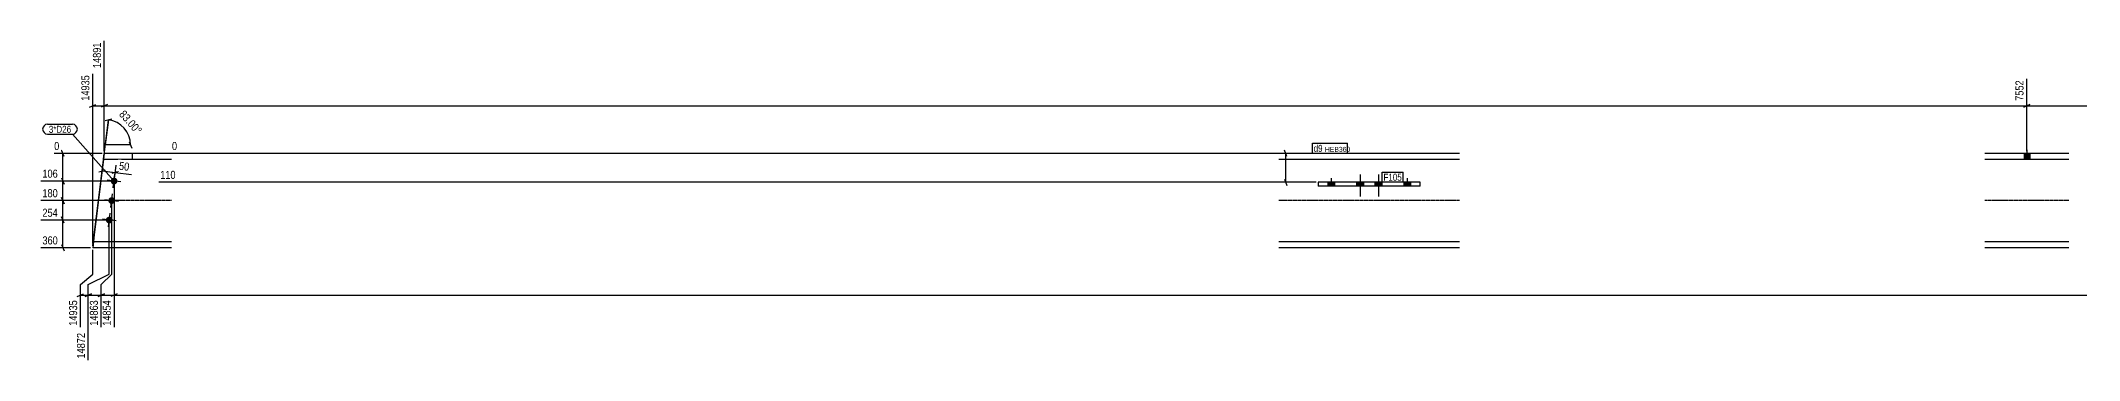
# Model space of a CAD drawing. Header units: millimetres. Extents: x 9 to 68168, y 9 to 4911.
# Drawn here: x 52823 to 60605, y 19 to 1237 of the extents above; entities that cross this region are included whole.
import ezdxf

# ---------------------------------------------------------------- set-up
doc = ezdxf.new("R2010")
doc.units = ezdxf.units.MM
doc.linetypes.add('DXK_LINE_DOT2', pattern=[3.9198, 1.9599, -1.9599])
doc.linetypes.add('DXK_LINE_DOT3', pattern=[5.9187, 2.979, -0.9799, 0.9799, -0.9799])
for name, color, linetype in [('MÅLSÆTNING', 7, 'Continuous'), ('STÅL', 7, 'Continuous'), ('TEKST', 7, 'Continuous')]:
    doc.layers.add(name, color=color, linetype=linetype)
doc.styles.add('Arial Narrow', font='ARIALN.TTF', dxfattribs={"height": 0.2})

msp = doc.modelspace()

# ---------------------------------------------------------------- hatches: boundary and pattern name
at = {"layer": 'STÅL', "linetype": 'Continuous'}
for points in [[(60415.8, 807.4), (60393.8, 807.4), (60393.8, 784.9), (60415.8, 784.9)], [(53090.2, 703.4, -1), (53116, 700.2, -1)], [(53081.1, 628.9, -1), (53106.9, 625.8, -1)], [(57762.2, 697.4), (57736.2, 697.4), (57736.2, 682.4), (57762.2, 682.4)], [(57872.2, 697.4), (57846.2, 697.4), (57846.2, 682.4), (57872.2, 682.4)], [(57942.2, 697.4), (57916.2, 697.4), (57916.2, 682.4), (57942.2, 682.4)], [(58052.2, 697.4), (58026.2, 697.4), (58026.2, 682.4), (58052.2, 682.4)], [(53071.9, 554.5, -1), (53097.7, 551.3, -1)]]:
    msp.add_hatch(color=96, dxfattribs=at).paths.add_polyline_path(points)

# ---------------------------------------------------------------- linework, layer by layer
at = {"layer": 'MÅLSÆTNING', "color": 7, "linetype": 'Continuous'}
for p, q in [((53065.7, 815.4), (53065.7, 1236)), ((53065.7, 815.4), (53065.7, 1236)), ((53021.5, 463.5), (53021.5, 1111.2)), ((60404.6, 815.4), (60404.6, 1091.7)), ((60404.6, 815.4), (60404.6, 1091.7)), ((53009.5, 983.7), (53033.5, 993.3)), ((53021.5, 988.5), (53065.7, 988.5)), ((53022.5, 455.3), (53081.4, 935.1)), ((53093.9, 938.4), (53068.9, 931.8)), ((53081.4, 935.1), (53069.7, 839.8)), ((60416.6, 993.3), (60392.6, 983.7)), ((60392.6, 983.7), (60416.6, 993.3)), ((60404.6, 988.5), (60804.8, 988.5)), ((53057.7, 807.4), (52874.5, 807.4)), ((52912.4, 795.4), (52902.8, 819.4)), ((53165.7, 839.8), (53069.7, 839.8)), ((53160.9, 851.8), (53170.5, 827.8)), ((57767.7, 807.4), (53324.1, 807.4)), ((57580.3, 795.4), (57570.7, 819.4)), ((57575.5, 697.4), (57575.5, 807.4)), ((53095.1, 701.8), (52823.8, 701.8)), ((52902.8, 713.8), (52912.4, 689.8)), ((53045, 737.3), (53070, 743.9)), ((53054.5, 715.8), (53061, 768.8)), ((53057.5, 740.6), (53107.1, 734.5)), ((53119.6, 737.8), (53094.6, 731.2)), ((53104.1, 709.7), (53110.6, 762.7)), ((57570.7, 709.4), (57580.3, 685.4)), ((53103.1, 693.8), (53103.1, 144)), ((53103.1, 693.8), (53103.1, 144)), ((57691.2, 697.4), (53273.4, 697.4)), ((53076.8, 552.9), (52823.8, 552.9)), ((52912.4, 540.9), (52902.8, 564.9)), ((52907.6, 447.4), (52907.6, 552.9)), ((53084.8, 346.8), (53084.8, 544.9)), ((53084.8, 346.8), (53084.8, 544.9)), ((53094, 346.8), (53094, 619.4)), ((53094, 346.8), (53094, 619.4)), ((53013.5, 447.4), (52823.8, 447.4)), ((52902.8, 459.4), (52912.4, 435.4)), ((53021.5, 346.8), (53021.5, 439.4)), ((52974.8, 306.8), (53021.5, 346.8)), ((53004.8, 306.8), (53084.8, 346.8)), ((53004.8, 306.8), (53084.8, 346.8)), ((53054, 306.8), (53094, 346.8)), ((53054, 306.8), (53094, 346.8)), ((53004.8, 19.2), (53004.8, 306.8)), ((53042, 262), (53066, 271.6)), ((53054, 144), (53054, 306.8)), ((53054, 266.8), (53103.1, 266.8)), ((53115.1, 271.6), (53091.1, 262)), ((53115.1, 271.6), (53091.1, 262)), ((53103.1, 266.8), (62717.7, 266.8))]:
    msp.add_line(p, q, dxfattribs=at)
msp.add_arc((53069.7, 839.8), 96, 0, 83.00018, dxfattribs=at)
at = {"layer": 'STÅL', "color": 2, "linetype": 'Continuous'}
for p, q in [((53062.9, 784.9), (53027.6, 496.9)), ((53062.9, 784.9), (53065.7, 807.4)), ((53062.9, 784.9), (53322.9, 784.9)), ((53322.9, 807.4), (53065.7, 807.4)), ((53172.9, 784.9), (53172.9, 807.4)), ((58239.2, 807.4), (57549.2, 807.4)), ((57549.2, 784.9), (58239.2, 784.9)), ((60565.3, 807.4), (60243.8, 807.4)), ((60243.8, 784.9), (60565.3, 784.9)), ((57699.2, 697.4), (57699.2, 682.4)), ((58089.2, 697.4), (57699.2, 697.4)), ((58089.2, 682.4), (57699.2, 682.4)), ((58089.2, 682.4), (58089.2, 697.4)), ((53027.6, 496.9), (53021.5, 447.4)), ((53322.9, 469.9), (53024.3, 469.9)), ((58239.2, 469.9), (57549.2, 469.9)), ((60565.3, 469.9), (60243.8, 469.9)), ((53322.9, 447.4), (53021.5, 447.4)), ((58239.2, 447.4), (57549.2, 447.4)), ((60565.3, 447.4), (60243.8, 447.4))]:
    msp.add_line(p, q, dxfattribs=at)
at = {"layer": 'STÅL', "color": 7, "linetype": 'DXK_LINE_DOT2'}
msp.add_line((53065.7, 807.4), (53062.9, 784.9), dxfattribs=at)
at = {"layer": 'STÅL', "color": 96, "linetype": 'Continuous'}
for p, q in [((60393.8, 807.4), (60393.8, 784.9)), ((60404.8, 820.4), (60404.8, 784.9)), ((60415.8, 807.4), (60415.8, 784.9)), ((53128.9, 698.6), (53077.3, 705)), ((53099.9, 676), (53106.3, 727.6)), ((57749.2, 712.4), (57749.2, 682.4)), ((57859.2, 727.4), (57859.2, 642.4)), ((57929.2, 727.4), (57929.2, 642.4)), ((58039.2, 712.4), (58039.2, 682.4)), ((53119.8, 624.2), (53068.2, 630.5)), ((53090.8, 601.5), (53097.1, 653.2)), ((57736.2, 697.4), (57736.2, 682.4)), ((57762.2, 697.4), (57762.2, 682.4)), ((57846.2, 697.4), (57846.2, 682.4)), ((57872.2, 697.4), (57872.2, 682.4)), ((57916.2, 697.4), (57916.2, 682.4)), ((57942.2, 697.4), (57942.2, 682.4)), ((58026.2, 697.4), (58026.2, 682.4)), ((58052.2, 697.4), (58052.2, 682.4)), ((53110.6, 549.7), (53059, 556.1)), ((53081.7, 527.1), (53088, 578.7))]:
    msp.add_line(p, q, dxfattribs=at)
at = {"layer": 'STÅL', "color": 7, "linetype": 'DXK_LINE_DOT3'}
for p, q in [((53322.9, 627.4), (52963.6, 627.4)), ((58239.2, 627.4), (57549.2, 627.4)), ((60565.3, 627.4), (60243.8, 627.4))]:
    msp.add_line(p, q, dxfattribs=at)

# ---------------------------------------------------------------- next in the draw order: wipeouts: each hides what was drawn before it
at = {"color": 0, "linetype": 'Continuous'}
for points in [[(53059.3, 1236.6), (53014.5, 1236.6), (53014.5, 1126.3), (53059.3, 1126.3)], [(57568.3, 813.8), (57568.3, 858.6), (53317.7, 858.6), (53317.7, 813.8)], [(57562.4, 703.8), (57562.4, 748.6), (53272.9, 748.6), (53272.9, 703.8)], [(52894.5, 559.3), (52894.5, 604.1), (52823.2, 604.1), (52823.2, 559.3)], [(52894.5, 453.8), (52894.5, 498.6), (52823.2, 498.6), (52823.2, 453.8)], [(53096.7, 253.7), (53051.9, 253.7), (53051.9, 143.4), (53096.7, 143.4)]]:
    msp.add_wipeout(points, dxfattribs=at).dxf.layer = 'MÅLSÆTNING'
at = {"color": 0}
for points, layer in [([(53189.2, 867), (53222.8, 896.7), (53144.8, 984.8), (53111.3, 955.1)], 'MÅLSÆTNING'), ([(53164.8, 733.5), (53170.3, 777.9), (53118.9, 784.2), (53113.4, 739.8)], 'MÅLSÆTNING'), ([(57716.3, 813), (57716.3, 841), (57682.1, 841), (57682.1, 813)], 'TEKST'), ([(58018.6, 703), (58018.6, 731), (57948.7, 731), (57948.7, 703)], 'TEKST')]:
    msp.add_wipeout(points, dxfattribs=at).dxf.layer = layer

# ---------------------------------------------------------------- next in the draw order: linework, layer by layer
at = {"layer": 'MÅLSÆTNING', "color": 7, "linetype": 'Continuous'}
for p, q in [((53077.7, 993.3), (53053.7, 983.7)), ((53077.7, 993.3), (53053.7, 983.7)), ((53065.7, 988.5), (60404.6, 988.5)), ((52907.6, 627.4), (52907.6, 701.8)), ((53107.1, 734.5), (53169.7, 726.8)), ((53107.1, 734.5), (53169.7, 726.8)), ((53086, 627.4), (52823.8, 627.4)), ((53086, 627.4), (52823.8, 627.4)), ((52912.4, 615.4), (52902.8, 639.4)), ((52902.8, 639.4), (52912.4, 615.4)), ((52907.6, 552.9), (52907.6, 627.4)), ((53076.8, 552.9), (52823.8, 552.9)), ((52912.4, 540.9), (52902.8, 564.9)), ((52992.8, 262), (53016.8, 271.6)), ((53004.8, 266.8), (53054, 266.8)), ((53066, 271.6), (53042, 262)), ((53054, 144), (53054, 306.8))]:
    msp.add_line(p, q, dxfattribs=at)

# ---------------------------------------------------------------- next in the draw order: texts
at = {"layer": 'MÅLSÆTNING', "color": 3, "style": 'Arial Narrow'}
for s, rotation, p in [('83.00°', -48.50088, (53120.3, 954.6)), ('50', -7.00154, (53120.5, 745.3))]:
    msp.add_text(s, height=30.54, rotation=rotation, dxfattribs=at).set_placement(p)
at = {"layer": 'MÅLSÆTNING', "color": 3, "linetype": 'Continuous', "style": 'Arial Narrow'}
for s, height, p in [('0', 30.5, (53324.1, 820.2)), ('110', 30.54, (53279.3, 710.2)), ('254', 30.54, (52829.6, 565.7)), ('360', 30.54, (52829.6, 460.2))]:
    msp.add_text(s, height=height, dxfattribs=at).set_placement(p)
msp.add_text('14854', height=30.54, rotation=90.00021, dxfattribs=at).set_placement((53090.3, 149.8))

# ---------------------------------------------------------------- next in the draw order: wipeouts: each hides what was drawn before it
at = {"color": 0}
for points in [[(57716.3, 813), (57716.3, 841), (57682.1, 841), (57682.1, 813)], [(58018.6, 703), (58018.6, 731), (57948.7, 731), (57948.7, 703)]]:
    msp.add_wipeout(points, dxfattribs=at).dxf.layer = 'TEKST'

# ---------------------------------------------------------------- next in the draw order: linework, layer by layer
at = {"layer": 'TEKST', "color": 7, "linetype": 'Continuous'}
for p, q in [((57677.3, 808.2), (57677.3, 845.8)), ((57943.9, 735.8), (58023.4, 735.8)), ((57943.9, 698.2), (57943.9, 735.8)), ((58023.4, 698.2), (58023.4, 735.8)), ((57943.9, 698.2), (58023.4, 698.2))]:
    msp.add_line(p, q, dxfattribs=at)

# ---------------------------------------------------------------- next in the draw order: texts
at = {"layer": 'TEKST', "color": 3, "style": 'Arial Narrow'}
msp.add_text('F105', height=26.72, dxfattribs=at).set_placement((57948.7, 703))

# ---------------------------------------------------------------- next in the draw order: wipeouts: each hides what was drawn before it
at = {"color": 0, "linetype": 'Continuous'}
for points in [[(53015.1, 1111.8), (52970.3, 1111.8), (52970.3, 1001.5), (53015.1, 1001.5)], [(60398.1, 1092.3), (60353.3, 1092.3), (60353.3, 1001.5), (60398.1, 1001.5)], [(52894.5, 708.2), (52894.5, 753), (52823.2, 753), (52823.2, 708.2)], [(53047.6, 253.7), (53002.8, 253.7), (53002.8, 143.4), (53047.6, 143.4)]]:
    msp.add_wipeout(points, dxfattribs=at).dxf.layer = 'MÅLSÆTNING'
at = {"color": 0}
msp.add_wipeout([(57806.3, 813), (57806.3, 833), (57724.7, 833), (57724.7, 813)], dxfattribs=at).dxf.layer = 'TEKST'

# ---------------------------------------------------------------- next in the draw order: linework, layer by layer
at = {"layer": 'MÅLSÆTNING', "color": 7, "linetype": 'Continuous'}
for p, q in [((52907.6, 701.8), (52907.6, 807.4)), ((53095.1, 701.8), (52823.8, 701.8)), ((52902.8, 713.8), (52912.4, 689.8)), ((52962.8, 262), (52986.8, 271.6)), ((52974.8, 144), (52974.8, 306.8)), ((52974.8, 266.8), (53004.8, 266.8)), ((53016.8, 271.6), (52992.8, 262)), ((53004.8, 19.2), (53004.8, 306.8))]:
    msp.add_line(p, q, dxfattribs=at)

# ---------------------------------------------------------------- next in the draw order: texts
at = {"layer": 'MÅLSÆTNING', "color": 3, "linetype": 'Continuous', "style": 'Arial Narrow'}
for s, p in [('14891', (53052.9, 1132.7)), ('14935', (53008.7, 1007.9)), ('7552', (60391.8, 1007.9)), ('14863', (53041.2, 149.8))]:
    msp.add_text(s, height=30.54, rotation=90.00021, dxfattribs=at).set_placement(p)
msp.add_text('106', height=30.54, dxfattribs=at).set_placement((52829.6, 714.6))

# ---------------------------------------------------------------- next in the draw order: wipeouts: each hides what was drawn before it
at = {"color": 0}
msp.add_wipeout([(57806.3, 813), (57806.3, 833), (57724.7, 833), (57724.7, 813)], dxfattribs=at).dxf.layer = 'TEKST'

# ---------------------------------------------------------------- next in the draw order: linework, layer by layer
at = {"layer": 'TEKST', "color": 7, "linetype": 'Continuous'}
for p, q in [((57677.3, 845.8), (57811.1, 845.8)), ((57677.3, 808.2), (57811.1, 808.2)), ((57811.1, 808.2), (57811.1, 845.8))]:
    msp.add_line(p, q, dxfattribs=at)

# ---------------------------------------------------------------- next in the draw order: texts
at = {"layer": 'TEKST', "color": 3, "style": 'Arial Narrow'}
for s, height, p in [('d9', 26.72, (57682.1, 813)), ('HEB360', 19.09, (57724.7, 813))]:
    msp.add_text(s, height=height, dxfattribs=at).set_placement(p)

# ---------------------------------------------------------------- next in the draw order: wipeouts: each hides what was drawn before it
at = {"color": 0, "linetype": 'Continuous'}
for points in [[(52900.4, 813.8), (52900.4, 858.6), (52868.1, 858.6), (52868.1, 813.8)], [(52894.5, 633.8), (52894.5, 678.6), (52823.2, 678.6), (52823.2, 633.8)], [(52998.4, 128.9), (52953.6, 128.9), (52953.6, 18.6), (52998.4, 18.6)]]:
    msp.add_wipeout(points, dxfattribs=at).dxf.layer = 'MÅLSÆTNING'

# ---------------------------------------------------------------- next in the draw order: texts
at = {"layer": 'MÅLSÆTNING', "color": 3, "linetype": 'Continuous', "style": 'Arial Narrow'}
for s, height, p in [('0', 30.5, (52874.5, 820.2)), ('180', 30.54, (52829.6, 640.2))]:
    msp.add_text(s, height=height, dxfattribs=at).set_placement(p)

# ---------------------------------------------------------------- next in the draw order: wipeouts: each hides what was drawn before it
at = {"color": 0, "linetype": 'Continuous'}
msp.add_wipeout([(52968.4, 253.7), (52923.6, 253.7), (52923.6, 143.4), (52968.4, 143.4)], dxfattribs=at).dxf.layer = 'MÅLSÆTNING'

# ---------------------------------------------------------------- next in the draw order: texts
at = {"layer": 'MÅLSÆTNING', "color": 3, "linetype": 'Continuous', "style": 'Arial Narrow'}
for s, p in [('14935', (52962, 149.8)), ('14872', (52992, 25))]:
    msp.add_text(s, height=30.54, rotation=90.00021, dxfattribs=at).set_placement(p)

# ---------------------------------------------------------------- next in the draw order: wipeouts: each hides what was drawn before it
at = {"color": 0}
msp.add_wipeout([(52939.3, 885.7), (52939.3, 913.7), (52854, 913.7), (52854, 885.7)], dxfattribs=at).dxf.layer = 'TEKST'

# ---------------------------------------------------------------- next in the draw order: wipeouts: each hides what was drawn before it
msp.add_wipeout([(52939.3, 885.7), (52939.3, 913.7), (52854, 913.7), (52854, 885.7)], dxfattribs=at).dxf.layer = 'TEKST'

# ---------------------------------------------------------------- next in the draw order: linework, layer by layer
at = {"layer": 'TEKST', "color": 7, "linetype": 'Continuous'}
for p, q in [((52849.2, 918.5), (52944.1, 918.5)), ((52849.2, 880.9), (52944.1, 880.9)), ((53103.1, 701.8), (52944.1, 880.9))]:
    msp.add_line(p, q, dxfattribs=at)
for centre, start, end in [((52849.2, 899.7), 90, 270), ((52944.1, 899.7), 270, 90)]:
    msp.add_arc(centre, 18.8, start, end, dxfattribs=at)

# ---------------------------------------------------------------- next in the draw order: texts
at = {"layer": 'TEKST', "color": 3, "style": 'Arial Narrow'}
msp.add_text('3*D26', height=26.72, dxfattribs=at).set_placement((52854, 885.7))

doc.saveas('drawing.dxf')
